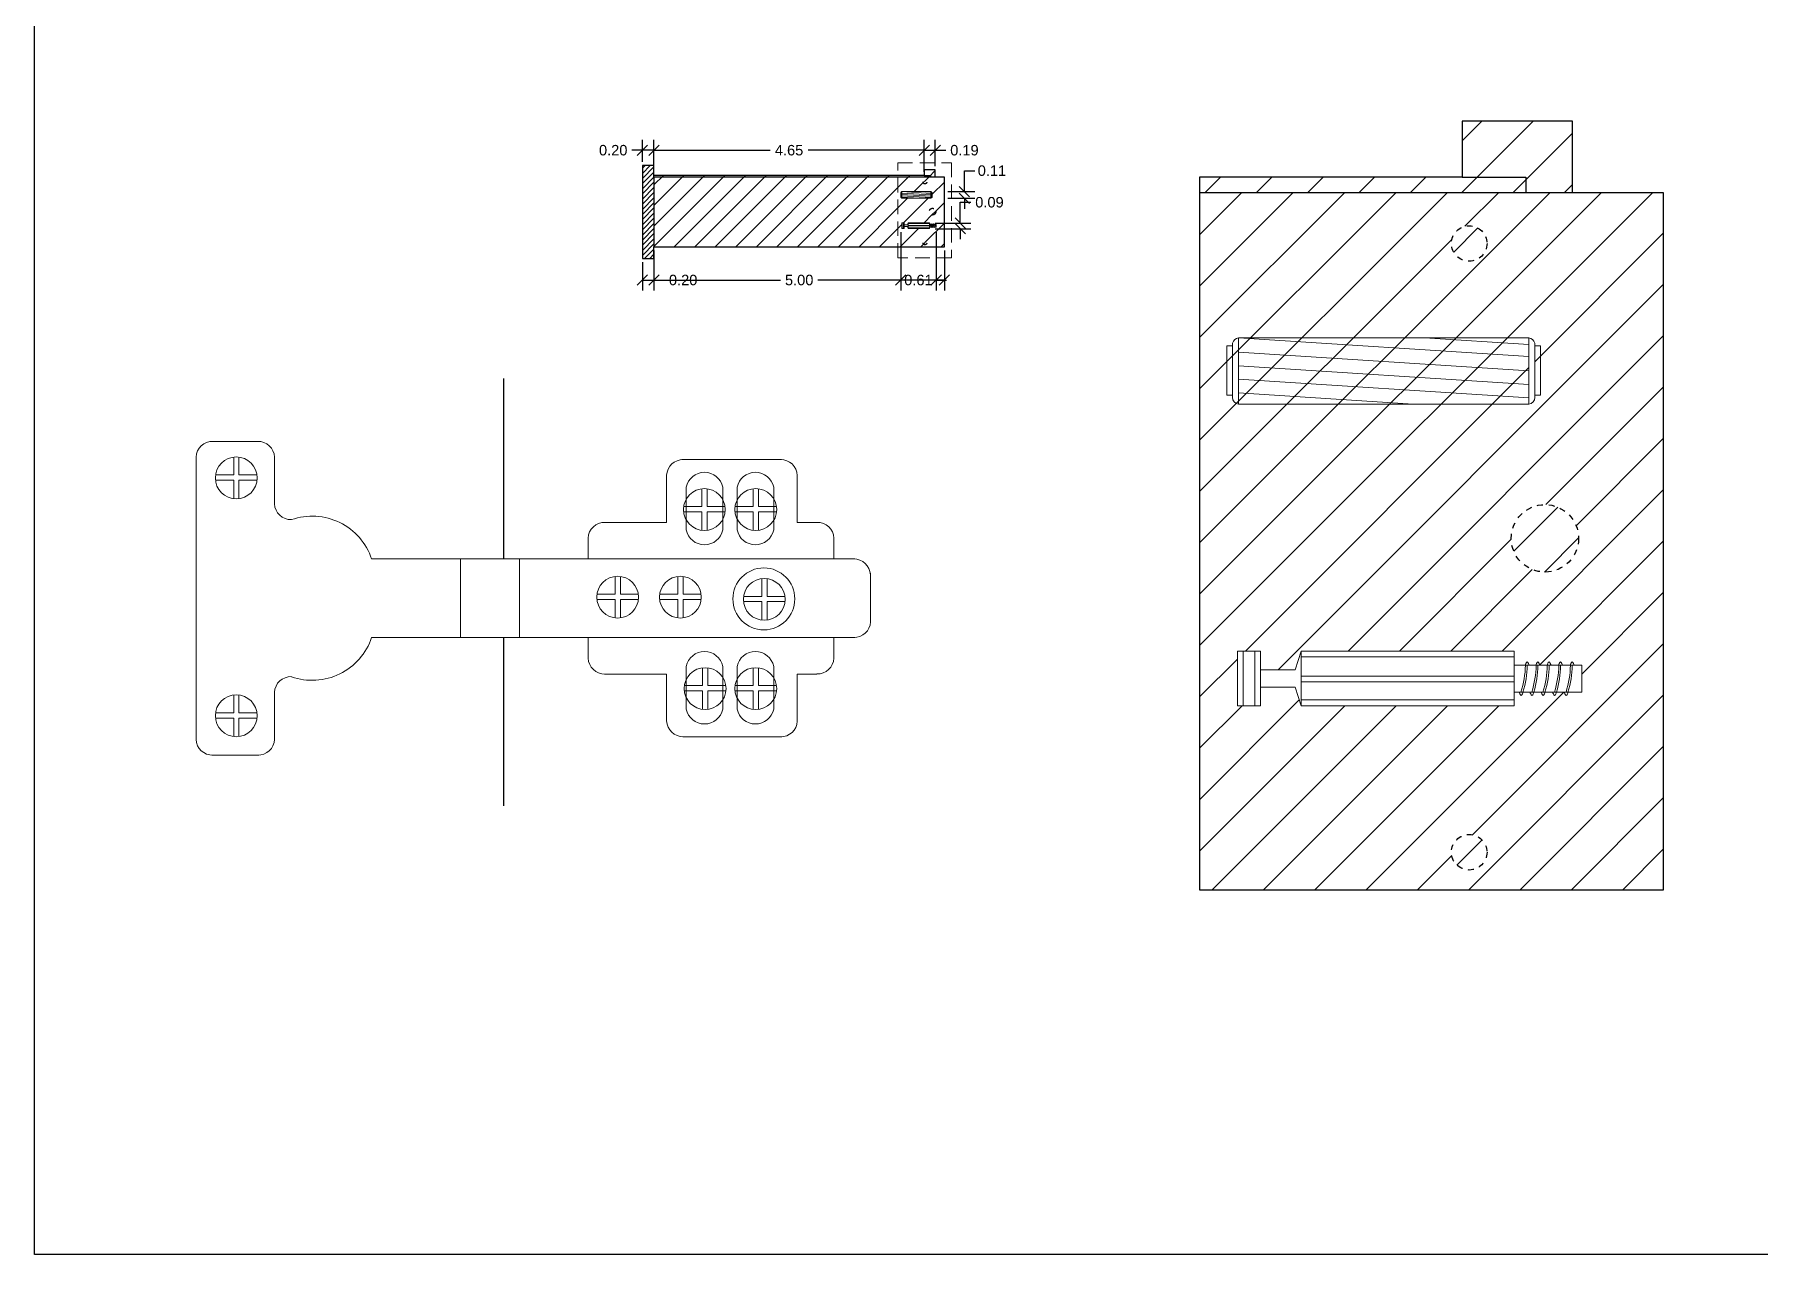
# Model space of a CAD drawing. Header units: centimetres. Extents: x -239 to 1959, y -161 to 626.
# Drawn here: x 239.75 to 269.45, y 583.99 to 604.99 of the extents above; entities that cross this region are included whole.
import ezdxf

# ---------------------------------------------------------------- set-up
doc = ezdxf.new("R2010")
doc.units = ezdxf.units.CM
doc.header["$MEASUREMENT"] = 0
doc.linetypes.add('HIDDEN', pattern=[0.375, 0.25, -0.125])
for name, color, linetype, lineweight in [('dettagli', 4, 'Continuous', 13), ('linee sezioni', 3, 'Continuous', 25), ('quote', 7, 'Continuous', 5), ('trame', 6, 'Continuous', 9)]:
    doc.layers.add(name, color=color, linetype=linetype, lineweight=lineweight)
doc.styles.get("Standard").update_dxf_attribs({"font": 'Arial.ttf'})
doc.dimstyles.new('quote', dxfattribs={"dimtxt": 0.18, "dimasz": 0.18, "dimexe": 0.18, "dimexo": 0.0625, "dimgap": 0.09, "dimtad": 0, "dimtih": 1, "dimtoh": 1, "dimzin": 0, "dimdsep": 46, "dimtxsty": 'Standard', "dimblk": 'OBLIQUE', "dimblk1": 'OBLIQUE', "dimblk2": 'OBLIQUE', "dimcen": 0.09, "dimadec": 0, "dimazin": 0, "dimtfac": 1, "dimtofl": 0, "dimtmove": 0, "dimatfit": 3, "dimldrblk": 'OBLIQUE', "dimfxl": 1, "dimtolj": 1, "dimtzin": 0, "dimarcsym": 0})
doc.dimstyles.get("Standard").update_dxf_attribs({"dimtxt": 0.18, "dimasz": 0.18, "dimexe": 0.18, "dimexo": 0.0625, "dimgap": 0.09, "dimtad": 0, "dimtih": 1, "dimtoh": 1, "dimdec": 4, "dimzin": 0, "dimdsep": 46, "dimtxsty": 'Standard', "dimcen": 0.09, "dimadec": 0, "dimazin": 0, "dimtfac": 1, "dimtdec": 4, "dimtofl": 0, "dimtmove": 0, "dimatfit": 3, "dimfxl": 1, "dimtolj": 1, "dimtzin": 0, "dimarcsym": 0})
pattern_1 = [(45, (5.12197, 0.37001), (-0.1767767, 0.1767767), [])]
pattern_2 = [(45, (672.4971, 616.2284), (-0.4419417, 0.4419417), [])]

# ---------------------------------------------------------------- blocks, each defined once
blk = doc.blocks.new('_Oblique')
at = {"color": 0, "linetype": 'ByBlock', "lineweight": -2}
blk.add_line((-0.5, -0.5), (0.5, 0.5), dxfattribs=at)
blk = doc.blocks.new('*D578')
at = {"color": 0, "lineweight": -2, "transparency": 16777216}
for p, q in [((250.22, 601.076), (250.22, 600.585)), ((250.42, 601.076), (250.42, 600.585)), ((250.22, 600.765), (250.42, 600.765)), ((250.42, 600.765), (250.6, 600.765))]:
    blk.add_line(p, q, dxfattribs=at)
at = {"layer": 'Defpoints', "color": 0, "transparency": 16777216}
for p in [(250.22, 601.138), (250.42, 601.138), (250.42, 600.765)]:
    blk.add_point(p, dxfattribs=at)
at = {"color": 0, "lineweight": -2, "transparency": 16777216, "xscale": 0.18, "yscale": 0.18, "zscale": 0.18, "rotation": 180}
blk.add_blockref('_Oblique', (250.22, 600.765), dxfattribs=at)
at = {"color": 0, "lineweight": -2, "transparency": 16777216, "xscale": 0.18, "yscale": 0.18, "zscale": 0.18}
blk.add_blockref('_Oblique', (250.42, 600.765), dxfattribs=at)
at = {"color": 0, "transparency": 16777216, "insert": (250.922, 600.765), "char_height": 0.18, "attachment_point": 5}
blk.add_mtext('\\A1;0.20', dxfattribs=at)
blk = doc.blocks.new('*D579')
at = {"color": 0, "lineweight": -2, "transparency": 16777216}
for p, q in [((250.42, 601.276), (250.42, 600.585)), ((255.42, 601.276), (255.42, 600.585)), ((250.42, 600.765), (252.598, 600.765)), ((255.42, 600.765), (253.242, 600.765))]:
    blk.add_line(p, q, dxfattribs=at)
at = {"layer": 'Defpoints', "color": 0, "transparency": 16777216}
for p in [(250.42, 601.338), (255.42, 601.338), (255.42, 600.765)]:
    blk.add_point(p, dxfattribs=at)
at = {"color": 0, "lineweight": -2, "transparency": 16777216, "xscale": 0.18, "yscale": 0.18, "zscale": 0.18, "rotation": 180}
blk.add_blockref('_Oblique', (250.42, 600.765), dxfattribs=at)
at = {"color": 0, "lineweight": -2, "transparency": 16777216, "xscale": 0.18, "yscale": 0.18, "zscale": 0.18}
blk.add_blockref('_Oblique', (255.42, 600.765), dxfattribs=at)
at = {"color": 0, "transparency": 16777216, "insert": (252.92, 600.765), "char_height": 0.18, "attachment_point": 5}
blk.add_mtext('\\A1;5.00', dxfattribs=at)
blk = doc.blocks.new('*D580')
at = {"color": 0, "lineweight": -2, "transparency": 16777216}
for p, q in [((254.668, 601.588), (254.668, 600.585)), ((255.279, 601.588), (255.279, 600.585)), ((254.668, 600.765), (254.488, 600.765)), ((255.279, 600.765), (255.459, 600.765))]:
    blk.add_line(p, q, dxfattribs=at)
at = {"layer": 'Defpoints', "color": 0, "transparency": 16777216}
for p in [(254.668, 601.65), (255.279, 601.65), (255.279, 600.765)]:
    blk.add_point(p, dxfattribs=at)
at = {"color": 0, "lineweight": -2, "transparency": 16777216, "xscale": 0.18, "yscale": 0.18, "zscale": 0.18}
blk.add_blockref('_Oblique', (254.668, 600.765), dxfattribs=at)
at = {"color": 0, "lineweight": -2, "transparency": 16777216, "xscale": 0.18, "yscale": 0.18, "zscale": 0.18, "rotation": 180}
blk.add_blockref('_Oblique', (255.279, 600.765), dxfattribs=at)
at = {"color": 0, "transparency": 16777216, "insert": (254.973, 600.765), "char_height": 0.18, "attachment_point": 5}
blk.add_mtext('\\A1;0.61', dxfattribs=at)
blk = doc.blocks.new('*D581')
at = {"color": 0, "lineweight": -2, "transparency": 16777216}
for p, q in [((255.694, 601.744), (255.694, 602.104)), ((255.694, 602.104), (255.874, 602.104)), ((255.26, 601.744), (255.874, 601.744)), ((255.26, 601.65), (255.874, 601.65)), ((255.694, 601.65), (255.694, 601.47))]:
    blk.add_line(p, q, dxfattribs=at)
at = {"layer": 'Defpoints', "color": 0, "transparency": 16777216}
for p in [(255.198, 601.744), (255.694, 601.744), (255.198, 601.65)]:
    blk.add_point(p, dxfattribs=at)
at = {"color": 0, "lineweight": -2, "transparency": 16777216, "xscale": 0.18, "yscale": 0.18, "zscale": 0.18}
for p, rotation in [((255.694, 601.744), 270), ((255.694, 601.65), 90)]:
    blk.add_blockref('_Oblique', p, dxfattribs=dict(at, rotation=rotation))
at = {"color": 0, "transparency": 16777216, "insert": (256.196, 602.104), "char_height": 0.18, "attachment_point": 5}
blk.add_mtext('\\A1;0.09', dxfattribs=at)
blk = doc.blocks.new('*D577')
at = {"color": 0, "lineweight": -2, "transparency": 16777216}
for p, q in [((255.764, 602.288), (255.764, 602.648)), ((255.764, 602.648), (255.944, 602.648)), ((255.482, 602.288), (255.944, 602.288)), ((255.482, 602.174), (255.944, 602.174)), ((255.764, 602.174), (255.764, 601.994))]:
    blk.add_line(p, q, dxfattribs=at)
at = {"layer": 'Defpoints', "color": 0, "transparency": 16777216}
for p in [(255.42, 602.288), (255.42, 602.174), (255.764, 602.288)]:
    blk.add_point(p, dxfattribs=at)
at = {"color": 0, "lineweight": -2, "transparency": 16777216, "xscale": 0.18, "yscale": 0.18, "zscale": 0.18}
for p, rotation in [((255.764, 602.288), 270), ((255.764, 602.174), 90)]:
    blk.add_blockref('_Oblique', p, dxfattribs=dict(at, rotation=rotation))
at = {"color": 0, "transparency": 16777216, "insert": (256.239, 602.648), "char_height": 0.18, "attachment_point": 5}
blk.add_mtext('\\A1;0.11', dxfattribs=at)
blk = doc.blocks.new('*D582')
at = {"color": 0, "lineweight": -2, "transparency": 16777216}
for p, q in [((255.073, 602.724), (255.073, 603.18)), ((255.073, 603), (255.263, 603)), ((255.263, 602.724), (255.263, 603.18)), ((255.263, 603), (255.443, 603))]:
    blk.add_line(p, q, dxfattribs=at)
at = {"layer": 'Defpoints', "color": 0, "transparency": 16777216}
for p in [(255.263, 603), (255.073, 602.661), (255.263, 602.661)]:
    blk.add_point(p, dxfattribs=at)
at = {"color": 0, "lineweight": -2, "transparency": 16777216, "xscale": 0.18, "yscale": 0.18, "zscale": 0.18, "rotation": 180}
blk.add_blockref('_Oblique', (255.073, 603), dxfattribs=at)
at = {"color": 0, "lineweight": -2, "transparency": 16777216, "xscale": 0.18, "yscale": 0.18, "zscale": 0.18}
blk.add_blockref('_Oblique', (255.263, 603), dxfattribs=at)
at = {"color": 0, "transparency": 16777216, "insert": (255.765, 603), "char_height": 0.18, "attachment_point": 5}
blk.add_mtext('\\A1;0.19', dxfattribs=at)
blk = doc.blocks.new('*D584')
at = {"color": 0, "lineweight": -2, "transparency": 16777216}
for p, q in [((250.22, 603), (250.04, 603)), ((250.22, 602.801), (250.22, 603.18)), ((250.42, 603), (250.22, 603)), ((250.42, 602.801), (250.42, 603.18))]:
    blk.add_line(p, q, dxfattribs=at)
at = {"layer": 'Defpoints', "color": 0, "transparency": 16777216}
for p in [(250.22, 603), (250.22, 602.738), (250.42, 602.738)]:
    blk.add_point(p, dxfattribs=at)
at = {"color": 0, "lineweight": -2, "transparency": 16777216, "xscale": 0.18, "yscale": 0.18, "zscale": 0.18, "rotation": 180}
blk.add_blockref('_Oblique', (250.22, 603), dxfattribs=at)
at = {"color": 0, "lineweight": -2, "transparency": 16777216, "xscale": 0.18, "yscale": 0.18, "zscale": 0.18}
blk.add_blockref('_Oblique', (250.42, 603), dxfattribs=at)
at = {"color": 0, "transparency": 16777216, "insert": (249.718, 603), "char_height": 0.18, "attachment_point": 5}
blk.add_mtext('\\A1;0.20', dxfattribs=at)
blk = doc.blocks.new('*D654')
at = {"layer": 'Defpoints', "color": 0, "transparency": 16777216}
for p in [(255.073, 603), (250.42, 602.565), (255.073, 602.565)]:
    blk.add_point(p, dxfattribs=at)
at = {"layer": 'quote', "color": 0, "lineweight": -2, "transparency": 16777216}
for p, q in [((250.42, 602.628), (250.42, 603.18)), ((250.42, 603), (252.419, 603)), ((255.073, 603), (253.073, 603)), ((255.073, 602.628), (255.073, 603.18))]:
    blk.add_line(p, q, dxfattribs=at)
at = {"layer": 'quote', "color": 0, "lineweight": -2, "transparency": 16777216, "xscale": 0.18, "yscale": 0.18, "zscale": 0.18, "rotation": 180}
blk.add_blockref('_Oblique', (250.42, 603), dxfattribs=at)
at = {"layer": 'quote', "color": 0, "lineweight": -2, "transparency": 16777216, "xscale": 0.18, "yscale": 0.18, "zscale": 0.18}
blk.add_blockref('_Oblique', (255.073, 603), dxfattribs=at)
at = {"layer": 'quote', "color": 0, "transparency": 16777216, "insert": (252.746, 603), "char_height": 0.18, "attachment_point": 5}
blk.add_mtext('\\A1;4.65', dxfattribs=at)

msp = doc.modelspace()

# ---------------------------------------------------------------- hatches: boundary and pattern name
h = msp.add_hatch()
h.set_pattern_fill('ANSI31', color=256, scale=5)
h.set_pattern_definition(pattern_2)
h.paths.add_polyline_path([(265.1793, 596.31954, 1), (266.33995, 596.31954, 1)])
h.paths.add_polyline_path([(264.76228, 590.91638, 1), (264.15055, 590.91638, 1)])
h.paths.add_polyline_path([(264.15055, 601.39529, 1), (264.76228, 601.39529, 1)])
at = {"layer": 'trame'}
h = msp.add_hatch(dxfattribs=at)
h.set_pattern_fill('ANSI31', color=256, scale=5)
h.set_pattern_definition(pattern_2)
h.paths.add_polyline_path([(266.23474, 603.50215), (264.33441, 603.50215), (264.33441, 602.5381), (265.43268, 602.5381), (265.43268, 602.26851), (266.23474, 602.26851)])
h.paths.add_polyline_path([(265.43268, 602.5381), (264.33441, 602.5381), (259.81345, 602.5381), (259.81345, 602.26851), (265.43268, 602.26851)])
h = msp.add_hatch(dxfattribs=at)
h.set_pattern_fill('ANSI31', color=256, scale=0.5)
h.set_pattern_definition([(45, (295.888985, 600.983147), (-0.04419417, 0.04419417), [])])
h.paths.add_polyline_path([(250.41961, 602.5381), (250.41961, 602.7381), (250.21961, 602.7381), (250.21961, 601.1381), (250.41961, 601.1381), (250.41961, 601.3381)])
h = msp.add_hatch(dxfattribs=at)
h.set_pattern_fill('ANSI31', color=256, scale=2)
h.set_pattern_definition(pattern_1)
h.paths.add_polyline_path([(254.62062, 602.5381), (250.41961, 602.5381), (250.41961, 601.3381), (254.62062, 601.3381)])
h.paths.add_polyline_path([(254.62062, 602.56506), (250.41961, 602.56506), (250.41961, 602.5381), (254.62062, 602.5381)])
h.paths.add_polyline_path([(255.18254, 602.56506), (255.07272, 602.56506), (254.62062, 602.56506), (254.62062, 602.5381), (255.18254, 602.5381)])
h.paths.add_polyline_path([(255.26275, 602.66146), (255.07272, 602.66146), (255.07272, 602.56506), (255.18254, 602.56506), (255.18254, 602.5381), (255.26275, 602.5381)])
h.paths.add_polyline_path([(255.15721, 601.9432, 1), (255.27327, 601.9432, 1)])
h.paths.add_polyline_path([(255.05433, 601.40289, 1), (255.1155, 601.40289, 1)])
h.paths.add_polyline_path([(255.05433, 602.45078, 1), (255.1155, 602.45078, 1)])
h = msp.add_hatch(dxfattribs=at)
h.set_pattern_fill('ANSI31', color=256, scale=2)
h.set_pattern_definition(pattern_1)
h.paths.add_polyline_path([(255.41961, 602.5381), (254.62062, 602.5381), (254.62062, 601.3381), (255.41961, 601.3381)])
h.paths.add_polyline_path([(254.68757, 602.17442, -0.41421356), (254.67757, 602.18586), (254.67757, 602.18942), (254.66757, 602.18942), (254.66757, 602.27442), (254.67757, 602.27442), (254.67757, 602.27942, -0.27850265), (254.68757, 602.28842), (255.18757, 602.28842, -0.27850265), (255.19757, 602.27942), (255.19757, 602.27442), (255.20757, 602.27442), (255.20757, 602.18942), (255.19757, 602.18942), (255.19757, 602.18586, -0.41421356), (255.18757, 602.17442)], flags=16)
h.paths.add_polyline_path([(255.27327, 601.9432, -1), (255.15721, 601.9432, -1)], flags=16)
h.paths.add_polyline_path([(255.05433, 602.45078, -1), (255.1155, 602.45078, -1)], flags=16)
h.paths.add_polyline_path([(255.16236, 601.749), (255.16236, 601.72466), (255.1816, 601.72466, -0.27328115), (255.18455, 601.73043, -0.17312761), (255.18796, 601.72466), (255.20014, 601.72466, -0.27328115), (255.20309, 601.73043, -0.17312761), (255.2065, 601.72466), (255.21937, 601.72466, -0.27328115), (255.22233, 601.73043, -0.17312761), (255.22574, 601.72466), (255.23916, 601.72466, -0.27328115), (255.24211, 601.73043, -0.17312761), (255.24552, 601.72466), (255.25915, 601.72466, -0.27328115), (255.26211, 601.73043, -0.17312761), (255.26552, 601.72466), (255.27873, 601.72466), (255.27873, 601.67858), (255.25491, 601.67858, -0.27328115), (255.25196, 601.6728, -0.17312761), (255.24855, 601.67858), (255.23491, 601.67858, -0.27328115), (255.23196, 601.6728, -0.17312761), (255.22855, 601.67858), (255.21513, 601.67858, -0.27328115), (255.21217, 601.6728, -0.17312761), (255.20876, 601.67858), (255.19589, 601.67858, -0.27328115), (255.19294, 601.6728, -0.17312761), (255.18953, 601.67858), (255.17735, 601.67858, -0.27328115), (255.1744, 601.6728, -0.17312761), (255.17099, 601.67858), (255.16236, 601.67858), (255.16236, 601.655), (254.79536, 601.655), (254.78536, 601.68702), (254.72568, 601.68702), (254.72568, 601.655), (254.68568, 601.655), (254.68568, 601.749), (254.72568, 601.749), (254.72568, 601.71702), (254.78536, 601.71702), (254.79536, 601.749)], flags=16)
h.paths.add_polyline_path([(255.1155, 601.40289, -1), (255.05433, 601.40289, -1)], flags=16)
h = msp.add_hatch(dxfattribs=at)
h.set_pattern_fill('ANSI31', color=256, scale=5)
h.set_pattern_definition([(45, (5.12197, 0.37), (-0.44194174, 0.44194174), [])])
h.paths.add_polyline_path([(259.81345, 590.26851), (267.80332, 590.26851), (267.80332, 602.26851), (259.81345, 602.26851)])
h.paths.add_polyline_path([(265.23088, 594.37748), (265.23088, 594.13408), (265.42324, 594.13408, -0.27328115), (265.45278, 594.1918, -0.17312761), (265.48687, 594.13408), (265.60861, 594.13408, -0.27328115), (265.63814, 594.1918, -0.17312761), (265.67224, 594.13408), (265.80097, 594.13408, -0.27328115), (265.83051, 594.1918, -0.17312761), (265.8646, 594.13408), (265.99884, 594.13408, -0.27328115), (266.02837, 594.1918, -0.17312761), (266.06247, 594.13408), (266.19878, 594.13408, -0.27328115), (266.22832, 594.1918, -0.17312761), (266.26241, 594.13408), (266.39452, 594.13408), (266.39452, 593.67328), (266.15633, 593.67328, -0.27328115), (266.12679, 593.61555, -0.17312761), (266.0927, 593.67328), (265.95638, 593.67328, -0.27328115), (265.92684, 593.61555, -0.17312761), (265.89275, 593.67328), (265.75852, 593.67328, -0.27328115), (265.72898, 593.61555, -0.17312761), (265.69489, 593.67328), (265.56615, 593.67328, -0.27328115), (265.53662, 593.61555, -0.17312761), (265.50252, 593.67328), (265.38078, 593.67328, -0.27328115), (265.35125, 593.61555, -0.17312761), (265.31715, 593.67328), (265.23088, 593.67328), (265.23088, 593.43748), (261.56084, 593.43748), (261.46084, 593.75774), (260.86406, 593.75774), (260.86406, 593.43748), (260.46406, 593.43748), (260.46406, 594.37748), (260.86406, 594.37748), (260.86406, 594.05774), (261.46084, 594.05774), (261.56084, 594.37748)], flags=16)
h.paths.add_polyline_path([(265.1793, 596.31954, -1), (266.33995, 596.31954, -1)], flags=16)
h.paths.add_polyline_path([(265.48295, 599.77168), (265.48295, 599.20168), (265.48295, 598.63168, 0.51835067), (265.57431, 598.78168), (265.58295, 598.78168), (265.58295, 599.68168, 0.27850265)], flags=16)
h.paths.add_polyline_path([(264.76228, 590.91638, -1), (264.15055, 590.91638, -1)], flags=16)
h.paths.add_polyline_path([(264.15055, 601.39529, -1), (264.76228, 601.39529, -1)], flags=16)

# ---------------------------------------------------------------- linework, layer by layer
at = {"color": 3}
msp.add_lwpolyline([(239.75398, 583.9922), (239.75398, 625.9922), (299.15398, 625.9922), (299.15398, 583.9922), (239.75398, 583.9922)], dxfattribs=at)
at = {"color": 0, "linetype": 'HIDDEN', "lineweight": 5}
msp.add_lwpolyline([(254.62062, 602.78584), (255.54318, 602.78584), (255.54318, 601.15016), (254.62062, 601.15016), (254.62062, 602.78584)], dxfattribs=at)
at = {"layer": 'dettagli'}
for p, q in [((254.67757, 602.18586), (254.67757, 602.18942)), ((254.68757, 602.28842), (255.18757, 602.25613)), ((254.68757, 602.2637), (255.18757, 602.23141)), ((254.68757, 602.24041), (255.18757, 602.20812)), ((254.68757, 602.21712), (255.18757, 602.18484)), ((254.68757, 602.19384), (254.98832, 602.17442)), ((255.00791, 602.28842), (255.18757, 602.27681)), ((255.19757, 602.18586), (255.19757, 602.18942)), ((254.69568, 601.749), (254.69568, 601.655)), ((254.71568, 601.749), (254.71568, 601.655)), ((254.78536, 601.71702), (254.79536, 601.749)), ((254.78536, 601.68702), (254.79536, 601.655)), ((254.79536, 601.706), (255.16236, 601.706)), ((254.79536, 601.696), (255.16236, 601.696)), ((260.48295, 599.77168), (265.48295, 599.44879)), ((263.68634, 599.77168), (265.48295, 599.65566)), ((260.48295, 599.52447), (265.48295, 599.20159)), ((260.48295, 599.29162), (265.48295, 598.96873)), ((260.48295, 599.05875), (265.48295, 598.73586)), ((260.38295, 598.74613), (260.38295, 598.78168)), ((260.48295, 598.82589), (263.49048, 598.63168)), ((265.58295, 598.74613), (265.58295, 598.78168)), ((250.97457, 597.19889), (250.97457, 596.46645)), ((251.60457, 597.19889), (251.60457, 596.46645)), ((251.85059, 597.19889), (251.85059, 596.46645)), ((252.48059, 597.19889), (252.48059, 596.46645)), ((245.55839, 595.96401), (253.51617, 595.96401)), ((247.09034, 594.61401), (247.09034, 595.96401)), ((248.10477, 594.61401), (248.10477, 595.96401)), ((245.55839, 594.61401), (253.51617, 594.61401)), ((260.56406, 594.37748), (260.56406, 593.43748)), ((260.76406, 594.37748), (260.76406, 593.43748)), ((261.46084, 594.05774), (261.56084, 594.37748)), ((250.97457, 594.11412), (250.97457, 593.38168)), ((251.60457, 594.11412), (251.60457, 593.38168)), ((251.85059, 594.11412), (251.85059, 593.38168)), ((252.48059, 594.11412), (252.48059, 593.38168)), ((261.46084, 593.75774), (261.56084, 593.43748)), ((261.56084, 593.94748), (265.23088, 593.94748)), ((261.56084, 593.84748), (265.23088, 593.84748))]:
    msp.add_line(p, q, dxfattribs=at)
for points in [[(254.67757, 602.27442), (254.66757, 602.27442), (254.66757, 602.18942), (254.67757, 602.18942), (254.67757, 602.27942)], [(255.18757, 602.23142), (255.18757, 602.17442), (254.68757, 602.17442), (254.68757, 602.28842), (255.18757, 602.28842), (255.18757, 602.23142)], [(255.19757, 602.27442), (255.20757, 602.27442), (255.20757, 602.18942), (255.19757, 602.18942), (255.19757, 602.27942)], [(254.72568, 601.71702), (254.72568, 601.749), (254.68568, 601.749), (254.68568, 601.655), (254.72568, 601.655), (254.72568, 601.68702)], [(255.16236, 601.749), (255.16236, 601.655), (254.79536, 601.655), (254.79536, 601.749), (255.16236, 601.749)], [(254.79536, 601.739), (255.16236, 601.739)], [(255.16236, 601.67858), (255.27873, 601.67858), (255.27873, 601.72466), (255.16236, 601.72466)], [(254.78536, 601.71702), (254.72568, 601.71702), (254.72568, 601.68702), (254.78536, 601.68702)], [(254.79536, 601.665), (255.16236, 601.665)], [(260.38295, 599.63168), (260.28295, 599.63168), (260.28295, 598.78168), (260.38295, 598.78168), (260.38295, 599.68168)], [(265.48295, 599.20168), (265.48295, 598.63168), (260.48295, 598.63168), (260.48295, 599.77168), (265.48295, 599.77168), (265.48295, 599.20168)], [(265.58295, 599.63168), (265.68295, 599.63168), (265.68295, 598.78168), (265.58295, 598.78168), (265.58295, 599.68168)], [(243.61585, 597.98901), (242.8065, 597.98901)], [(242.53617, 597.71901), (242.53617, 592.85901)], [(243.18471, 597.71754), (243.18471, 597.41182), (242.87148, 597.41182)], [(243.58402, 597.41182), (243.27471, 597.41182), (243.27471, 597.71704)], [(243.88617, 596.91102), (243.88617, 597.71901)], [(250.90099, 597.67401), (252.61667, 597.67401)], [(242.86979, 597.32182), (243.18471, 597.32182), (243.18471, 597.0027)], [(243.27471, 597.0032), (243.27471, 597.32182), (243.58571, 597.32182)], [(249.55175, 596.59401), (250.63617, 596.59401), (250.63617, 597.40427)], [(252.88617, 597.41738), (252.88617, 596.59401), (253.24677, 596.59401)], [(251.24438, 597.17268), (251.24438, 596.86697), (250.93116, 596.86697)], [(251.64369, 596.86697), (251.33438, 596.86697), (251.33438, 597.17219)], [(252.12947, 597.17268), (252.12947, 596.86697), (251.81625, 596.86697)], [(252.52878, 596.86697), (252.21947, 596.86697), (252.21947, 597.17219)], [(250.92947, 596.77697), (251.24438, 596.77697), (251.24438, 596.45785)], [(251.33438, 596.45834), (251.33438, 596.77697), (251.64538, 596.77697)], [(251.81456, 596.77697), (252.12947, 596.77697), (252.12947, 596.45785)], [(252.21947, 596.45834), (252.21947, 596.77697), (252.53047, 596.77697)], [(249.28617, 595.96401), (249.28617, 596.32423)], [(253.51617, 596.33845), (253.51617, 595.96401), (253.87608, 595.96401)], [(249.75114, 595.66433), (249.75114, 595.35861), (249.43792, 595.35861)], [(250.15045, 595.35861), (249.84114, 595.35861), (249.84114, 595.66383)], [(250.83176, 595.66433), (250.83176, 595.35861), (250.51854, 595.35861)], [(251.23107, 595.35861), (250.92176, 595.35861), (250.92176, 595.66383)], [(252.27611, 595.62681), (252.27611, 595.3211), (251.96288, 595.3211)], [(252.67542, 595.3211), (252.36611, 595.3211), (252.36611, 595.62632)], [(254.14784, 595.72066), (254.14784, 594.88401)], [(249.43623, 595.26861), (249.75114, 595.26861), (249.75114, 594.94949)], [(249.84114, 594.94998), (249.84114, 595.26861), (250.15214, 595.26861)], [(250.51685, 595.26861), (250.83176, 595.26861), (250.83176, 594.94949)], [(250.92176, 594.94998), (250.92176, 595.26861), (251.23276, 595.26861)], [(251.9612, 595.2311), (252.27611, 595.2311), (252.27611, 594.91198)], [(252.36611, 594.91247), (252.36611, 595.2311), (252.67711, 595.2311)], [(249.28617, 594.61401), (249.28617, 594.25699)], [(253.87751, 594.61401), (253.51617, 594.61401), (253.51617, 594.25512)], [(260.86406, 594.05774), (260.86406, 594.37748), (260.46406, 594.37748), (260.46406, 593.43748), (260.86406, 593.43748), (260.86406, 593.75774)], [(265.23088, 594.37748), (265.23088, 593.43748), (261.56084, 593.43748), (261.56084, 594.37748), (265.23088, 594.37748)], [(251.25679, 594.09083), (251.25679, 593.78512), (250.94357, 593.78512)], [(251.6561, 593.78512), (251.34679, 593.78512), (251.34679, 594.09034)], [(252.12947, 594.09083), (252.12947, 593.78512), (251.81625, 593.78512)], [(252.52878, 593.78512), (252.21947, 593.78512), (252.21947, 594.09034)], [(261.46084, 594.05774), (260.86406, 594.05774), (260.86406, 593.75774), (261.46084, 593.75774)], [(261.56084, 594.27748), (265.23088, 594.27748)], [(265.23088, 593.67328), (266.39452, 593.67328), (266.39452, 594.13408), (265.23088, 594.13408)], [(249.56665, 593.98401), (250.63617, 593.98401), (250.63617, 593.17635)], [(252.88617, 593.17388), (252.88617, 593.98401), (253.22515, 593.98401)], [(243.18471, 593.62271), (243.18471, 593.31699), (242.87148, 593.31699)], [(243.58402, 593.31699), (243.27471, 593.31699), (243.27471, 593.62221)], [(243.88617, 592.85901), (243.88666, 593.66901)], [(250.94188, 593.69512), (251.25679, 593.69512), (251.25679, 593.376)], [(251.34679, 593.37649), (251.34679, 593.69512), (251.65779, 593.69512)], [(251.81456, 593.69512), (252.12947, 593.69512), (252.12947, 593.376)], [(252.21947, 593.37649), (252.21947, 593.69512), (252.53047, 593.69512)], [(261.56084, 593.53748), (265.23088, 593.53748)], [(242.86979, 593.22699), (243.18471, 593.22699), (243.18471, 592.90787)], [(243.27471, 592.90836), (243.27471, 593.22699), (243.58571, 593.22699)], [(250.91443, 592.90401), (252.61901, 592.90401)], [(242.8065, 592.58901), (243.61585, 592.58901)]]:
    msp.add_lwpolyline(points, dxfattribs=at)
for centre, radius in [((243.22775, 597.36012), 0.36), ((251.28742, 596.81527), 0.36), ((252.17252, 596.81527), 0.36), ((252.31145, 595.27708), 0.53303), ((249.79418, 595.30691), 0.36), ((250.8748, 595.30691), 0.36), ((252.31915, 595.26939), 0.36), ((251.29984, 593.73342), 0.36), ((252.17252, 593.73342), 0.36), ((243.22775, 593.26529), 0.36)]:
    msp.add_circle(centre, radius, dxfattribs=at)
for centre, radius, start, end in [((254.68829, 602.18514), 0.01075, 176.14517, 266.14517), ((254.69002, 602.27564), 0.01301, 100.86189, 163.112535), ((255.18512, 602.27564), 0.01301, 16.887465, 79.13811), ((255.18685, 602.18514), 0.01075, 273.85483, 3.85483), ((255.01823, 601.72804), 0.16341, 342.379999, 358.813177), ((255.03978, 601.72367), 0.14478, 341.85134, 0.38938), ((255.18796, 601.72504), 0.00637, 122.333809, 183.472419), ((255.17817, 601.72277), 0.00997, 10.924401, 50.212882), ((255.03676, 601.72804), 0.16341, 342.379999, 358.813177), ((255.05832, 601.72367), 0.14478, 341.85134, 0.38938), ((255.2065, 601.72504), 0.00637, 122.333809, 183.472419), ((255.19671, 601.72277), 0.00997, 10.924401, 50.212882), ((255.056, 601.72804), 0.16341, 342.379999, 358.813177), ((255.07755, 601.72367), 0.14478, 341.85134, 0.38938), ((255.22574, 601.72504), 0.00637, 122.333809, 183.472419), ((255.21595, 601.72277), 0.00997, 10.924401, 50.212882), ((255.07578, 601.72804), 0.16341, 342.379999, 358.813177), ((255.09734, 601.72367), 0.14478, 341.85134, 0.38938), ((255.24552, 601.72504), 0.00637, 122.333809, 183.472419), ((255.23573, 601.72277), 0.00997, 10.924401, 50.212882), ((255.09578, 601.72804), 0.16341, 342.379999, 358.813177), ((255.11733, 601.72367), 0.14478, 341.85134, 0.38938), ((255.26552, 601.72504), 0.00637, 122.333809, 183.472419), ((255.25573, 601.72277), 0.00997, 10.924401, 50.212882), ((255.18078, 601.68047), 0.00997, 190.924401, 230.212882), ((255.17099, 601.67819), 0.00637, 302.333809, 3.472419), ((255.19932, 601.68047), 0.00997, 190.924401, 230.212882), ((255.18953, 601.67819), 0.00637, 302.333809, 3.472419), ((255.21856, 601.68047), 0.00997, 190.924401, 230.212882), ((255.20876, 601.67819), 0.00637, 302.333809, 3.472419), ((255.23834, 601.68047), 0.00997, 190.924401, 230.212882), ((255.22855, 601.67819), 0.00637, 302.333809, 3.472419), ((255.25834, 601.68047), 0.00997, 190.924401, 230.212882), ((255.24855, 601.67819), 0.00637, 302.333809, 3.472419), ((260.50747, 599.64387), 0.13013, 100.86189, 163.112535), ((265.45843, 599.64387), 0.13013, 16.887465, 79.13811), ((260.49017, 598.7389), 0.10747, 176.14517, 266.14517), ((265.47572, 598.7389), 0.10747, 273.85483, 3.85483), ((242.81684, 597.70833), 0.28088, 87.889043, 177.819915), ((243.6055, 597.70833), 0.28088, 2.180085, 92.110957), ((250.91684, 597.39359), 0.28088, 87.889043, 177.819915), ((252.60633, 597.39333), 0.28088, 2.180085, 92.110957), ((251.28957, 597.13515), 0.32138, 11.440019, 168.559981), ((252.16559, 597.13515), 0.32138, 11.440019, 168.559981), ((244.16684, 596.92171), 0.28088, 182.180085, 272.110957), ((244.5347, 595.62297), 1.079, 18.42557, 109.349842), ((249.56684, 596.31354), 0.28088, 87.889043, 177.819915), ((251.28957, 596.5302), 0.32138, 191.440019, 348.559981), ((252.16559, 596.5302), 0.32138, 191.440019, 348.559981), ((253.23642, 596.31333), 0.28088, 2.180085, 92.110957), ((253.86573, 595.68333), 0.28088, 2.180085, 92.110957), ((244.5347, 594.95506), 1.079, 250.650158, 341.57443), ((253.86717, 594.8947), 0.28088, 267.889043, 357.819915), ((251.28957, 594.05037), 0.32138, 11.440019, 168.559981), ((252.16559, 594.05037), 0.32138, 11.440019, 168.559981), ((249.57192, 594.27001), 0.28604, 182.607762, 271.056059), ((253.2355, 594.26581), 0.28088, 267.889043, 357.819915), ((263.78949, 594.16792), 1.6341, 342.379999, 358.813177), ((264.00503, 594.12424), 1.44778, 341.85134, 0.38938), ((265.48687, 594.13794), 0.06375, 122.333809, 183.472419), ((265.38897, 594.11518), 0.09971, 10.924401, 50.212882), ((263.97486, 594.16792), 1.6341, 342.379999, 358.813177), ((264.19039, 594.12424), 1.44778, 341.85134, 0.38938), ((265.67224, 594.13794), 0.06375, 122.333809, 183.472419), ((265.57433, 594.11518), 0.09971, 10.924401, 50.212882), ((264.16722, 594.16792), 1.6341, 342.379999, 358.813177), ((264.38276, 594.12424), 1.44778, 341.85134, 0.38938), ((265.8646, 594.13794), 0.06375, 122.333809, 183.472419), ((265.7667, 594.11518), 0.09971, 10.924401, 50.212882), ((264.36509, 594.16792), 1.6341, 342.379999, 358.813177), ((264.58062, 594.12424), 1.44778, 341.85134, 0.38938), ((266.06247, 594.13794), 0.06375, 122.333809, 183.472419), ((265.96456, 594.11518), 0.09971, 10.924401, 50.212882), ((264.56503, 594.16792), 1.6341, 342.379999, 358.813177), ((264.78057, 594.12424), 1.44778, 341.85134, 0.38938), ((266.26241, 594.13794), 0.06375, 122.333809, 183.472419), ((266.16451, 594.11518), 0.09971, 10.924401, 50.212882), ((244.16733, 593.65833), 0.28088, 87.889043, 177.819915), ((265.41506, 593.69217), 0.09971, 190.924401, 230.212882), ((265.31715, 593.66942), 0.06375, 302.333809, 3.472419), ((265.60042, 593.69217), 0.09971, 190.924401, 230.212882), ((265.50252, 593.66942), 0.06375, 302.333809, 3.472419), ((265.79279, 593.69217), 0.09971, 190.924401, 230.212882), ((265.69489, 593.66942), 0.06375, 302.333809, 3.472419), ((265.99065, 593.69217), 0.09971, 190.924401, 230.212882), ((265.89275, 593.66942), 0.06375, 302.333809, 3.472419), ((266.1906, 593.69217), 0.09971, 190.924401, 230.212882), ((266.0927, 593.66942), 0.06375, 302.333809, 3.472419), ((250.92081, 593.18885), 0.28491, 182.515736, 271.283012), ((251.28957, 593.44543), 0.32138, 191.440019, 348.559981), ((252.16559, 593.44543), 0.32138, 191.440019, 348.559981), ((252.6055, 593.18456), 0.28088, 267.889043, 357.819915), ((242.81684, 592.8697), 0.28088, 182.180085, 272.110957), ((243.6055, 592.8697), 0.28088, 267.889043, 357.819915)]:
    msp.add_arc(centre, radius, start, end, dxfattribs=at)
at = {"layer": 'linee sezioni'}
msp.add_line((259.81345, 602.5381), (259.81345, 590.26851), dxfattribs=at)
for points in [[(266.23474, 602.26851), (266.23474, 603.50215), (264.33441, 603.50215), (264.33441, 602.5381), (265.43268, 602.5381), (265.43268, 602.26851)], [(250.41961, 602.5381), (250.41961, 602.7381), (250.21961, 602.7381), (250.21961, 601.1381), (250.41961, 601.1381), (250.41961, 601.3381)], [(255.26275, 602.5381), (255.26275, 602.66146), (255.07272, 602.66146), (255.07272, 602.56506), (255.18254, 602.56506), (255.18254, 602.5381)], [(255.07272, 602.56506), (250.41961, 602.56506), (250.41961, 602.56506)], [(250.41961, 602.5381), (250.41961, 601.3381), (255.41961, 601.3381), (255.41961, 602.5381), (250.41961, 602.5381)], [(264.33441, 602.5381), (259.81345, 602.5381)], [(259.81345, 590.26851), (267.80332, 590.26851), (267.80332, 602.26851), (259.81345, 602.26851)], [(247.82763, 599.06958), (247.82763, 595.96401)], [(247.82763, 594.61401), (247.82763, 591.71226)]]:
    msp.add_lwpolyline(points, dxfattribs=at)
at = {"layer": 'linee sezioni', "linetype": 'HIDDEN', "ltscale": 0.1}
for centre, radius in [((255.08492, 602.45078), 0.03059), ((255.21524, 601.9432), 0.05803), ((255.08492, 601.40289), 0.03059), ((264.45642, 601.39529), 0.30586), ((265.75963, 596.31954), 0.58033), ((264.45642, 590.91638), 0.30586)]:
    msp.add_circle(centre, radius, dxfattribs=at)

# ---------------------------------------------------------------- dimensions: what is measured, and where the dimension line sits
for base, p1, p2, picture, middle in [((250.21961, 602.99952), (250.41961, 602.7381), (250.21961, 602.7381), '*D584', (249.71755, 602.99952)), ((255.26275, 602.99952), (255.07272, 602.66146), (255.26275, 602.66146), '*D582', (255.76481, 602.99952)), ((255.27873, 600.76513), (254.66757, 601.65004), (255.27873, 601.65004), '*D580', (254.97315, 600.76513)), ((250.41961, 600.76513), (250.21961, 601.1381), (250.41961, 601.1381), '*D578', (250.92167, 600.76513)), ((255.41961, 600.76513), (250.41961, 601.3381), (255.41961, 601.3381), '*D579', (252.91961, 600.76513))]:
    dim = msp.add_linear_dim(base=base, p1=p1, p2=p2, dimstyle='Standard', override={"dimdec": 2, "dimblk1": 'Oblique', "dimblk2": 'Oblique', "dimsah": 1})
    dim.commit()
    dim.dimension.update_dxf_attribs({"geometry": picture, "text_midpoint": middle})
for base, p1, p2, picture, middle in [((255.76431, 602.28842), (255.41961, 602.17442), (255.41961, 602.28842), '*D577', (256.23936, 602.64842)), ((255.69399, 601.74404), (255.19757, 601.65004), (255.19757, 601.74404), '*D581', (256.19605, 602.10404))]:
    dim = msp.add_linear_dim(base=base, p1=p1, p2=p2, angle=90, dimstyle='Standard', override={"dimdec": 2, "dimblk1": 'Oblique', "dimblk2": 'Oblique', "dimsah": 1})
    dim.commit()
    dim.dimension.update_dxf_attribs({"geometry": picture, "text_midpoint": middle})
at = {"layer": 'quote'}
dim = msp.add_linear_dim(base=(255.07272, 602.99952), p1=(250.41961, 602.56506), p2=(255.07272, 602.56506), dimstyle='quote', dxfattribs=at)
dim.commit()
dim.dimension.update_dxf_attribs({"geometry": '*D654', "text_midpoint": (252.74616, 602.99952)})

doc.saveas('drawing.dxf')
